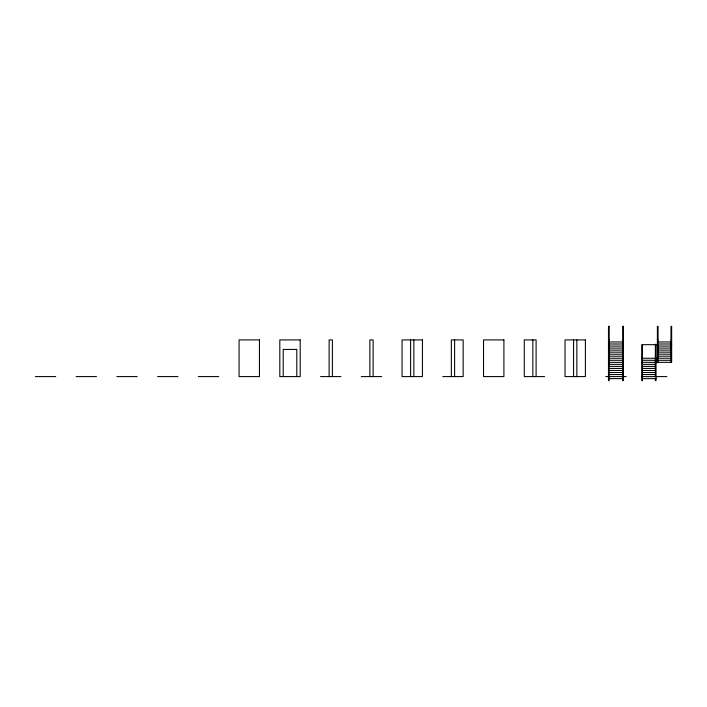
<?xml version="1.0" encoding="UTF-8"?>
<svg xmlns="http://www.w3.org/2000/svg" width="707" height="707" viewBox="0 0 707 707"><rect width="100%" height="100%" fill="white"/><g stroke="black" fill="none" stroke-linecap="round" stroke-linejoin="round"><path stroke-width="1.06" d="M608.488 339.917L609.169 339.917M622.743 339.917L623.424 339.917M657.386 339.917L658.067 339.917M670.97 339.917L671.65 339.917M609.169 341.958L622.743 341.958M657.386 341.958L670.97 341.958M608.488 343.991L622.743 343.991M657.386 343.991L671.65 343.991M657.855 344.671L641.77 344.671L641.77 380.666L642.451 380.666L642.451 344.671M670.97 344.671L671.65 344.671M609.169 346.032L622.743 346.032M658.067 346.032L670.97 346.032M609.169 348.065L622.743 348.065M658.067 348.065L670.97 348.065M609.169 350.106L622.743 350.106M658.067 350.106L670.97 350.106M609.169 352.139L622.743 352.139M658.067 352.139L670.97 352.139M609.169 354.18L622.743 354.18M658.067 354.18L670.97 354.18M609.169 356.213L622.743 356.213M658.067 356.213L670.97 356.213M609.169 358.255L622.743 358.255M641.77 358.255L657.855 358.255M658.067 358.255L671.65 358.255M609.169 360.287L622.743 360.287M642.451 360.287L670.97 360.287M609.169 362.329L622.743 362.329M641.77 362.329L655.354 362.329M656.034 362.329L671.65 362.329L671.65 326.334L670.97 326.334L670.97 362.329M608.488 363.009L609.169 363.009M622.743 363.009L623.424 363.009M641.77 363.009L642.451 363.009M655.354 363.009L656.034 363.009M609.169 364.361L622.743 364.361M642.451 364.361L655.354 364.361M609.169 366.403L622.743 366.403M642.451 366.403L655.354 366.403M609.169 368.435L622.743 368.435M642.451 368.435L655.354 368.435M609.169 370.477L622.743 370.477M642.451 370.477L655.354 370.477M609.169 372.518L622.743 372.518M642.451 372.518L655.354 372.518M609.169 374.551L622.743 374.551M642.451 374.551L655.354 374.551M35.35 376.592L55.72 376.592M76.091 376.592L96.47 376.592M116.841 376.592L137.211 376.592M157.581 376.592L177.952 376.592M198.331 376.592L218.702 376.592M320.563 376.592L340.933 376.592M361.304 376.592L381.674 376.592M442.794 376.592L463.165 376.592L463.165 339.917L451.349 339.917L451.349 376.592M544.655 376.592L524.285 376.592L524.285 339.917L536.1 339.917L536.1 376.592M605.766 376.592L626.146 376.592M641.77 376.592L666.887 376.592M609.169 378.625L622.743 378.625M642.451 378.625L656.034 378.625M657.386 344.671L657.855 344.989M658.067 342.595L658.067 326.334L657.386 326.334L657.386 362.329L658.067 362.788L658.067 343.991M655.354 376.592L655.354 344.212L656.034 344.671L656.034 380.666L655.354 380.666L655.354 378.625M576.841 339.917L576.841 376.592M573.58 339.917L573.58 376.592M532.839 339.917L532.839 376.592M454.61 339.917L454.61 376.592M413.86 339.917L413.86 376.592M410.608 339.917L410.608 376.592M373.119 376.592L373.119 339.917L369.858 339.917L369.858 376.592M332.378 376.592L332.378 339.917L329.117 339.917L329.117 376.592M296.79 376.592L296.79 349.426L283.215 349.426L283.215 376.592M609.169 326.334L608.488 326.334L608.488 380.666L609.169 380.666L609.169 326.334M623.424 326.334L622.743 326.334L622.743 380.666L623.424 380.666L623.424 326.334M259.442 339.917L239.072 339.917L239.072 376.592L259.442 376.592L259.442 339.917M300.192 339.917L279.813 339.917L279.813 376.592L300.192 376.592L300.192 339.917M422.424 339.917L402.044 339.917L402.044 376.592L422.424 376.592L422.424 339.917M503.905 339.917L483.535 339.917L483.535 376.592L503.905 376.592L503.905 339.917M585.396 339.917L565.026 339.917L565.026 376.592L585.396 376.592L585.396 339.917"/></g></svg>
